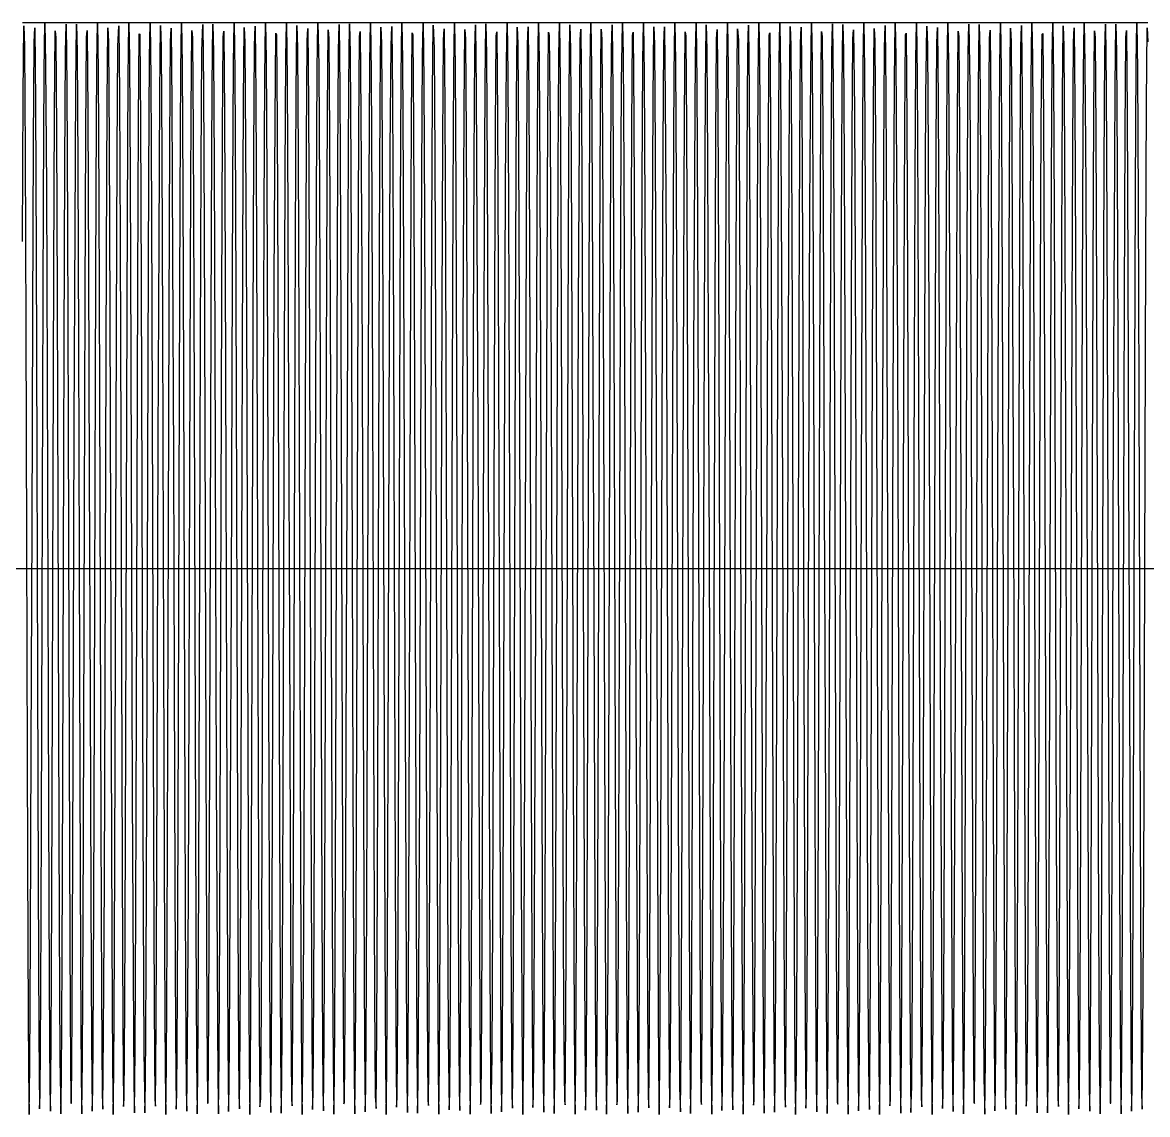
# Model space of a CAD drawing. Header units: metres. Extents: x 5 to 509, y -1 to 159.
# Drawn here: x 163.32 to 179.81, y 121 to 137 of the extents above; entities that cross this region are included whole.
import ezdxf

# ---------------------------------------------------------------- set-up
doc = ezdxf.new("R2010")
doc.units = ezdxf.units.M
doc.linetypes.add('DASHED', pattern=[0.6, 0.35, -0.25])
doc.layers.add('BASE', color=8, linetype='Continuous')
doc.layers.add('WAVE', color=7, linetype='Continuous')

msp = doc.modelspace()

# ---------------------------------------------------------------- linework, layer by layer
at = {"layer": 'BASE'}
msp.add_line((29, 129), (501, 129), dxfattribs=at)
at = {"layer": 'WAVE', "linetype": 'DASHED'}
msp.add_lwpolyline([(163.323, 137), (163.333, 137), (163.343, 137), (163.353, 137), (163.363, 137), (163.373, 137), (163.383, 137), (163.393, 137), (163.403, 137), (163.413, 137), (163.423, 137), (163.433, 137), (163.443, 137), (163.453, 137), (163.463, 137), (163.473, 137), (163.483, 137), (163.493, 137), (163.503, 137), (163.513, 137), (163.523, 137), (163.533, 137), (163.543, 137), (163.553, 137), (163.563, 137), (163.573, 137), (163.583, 137), (163.593, 137), (163.603, 137), (163.613, 137), (163.623, 137), (163.633, 137), (163.643, 137), (163.653, 137), (163.663, 137), (163.673, 137), (163.683, 137), (163.693, 137), (163.703, 137), (163.713, 137), (163.723, 137), (163.733, 137), (163.743, 137), (163.753, 137), (163.763, 137), (163.773, 137), (163.783, 137), (163.793, 137), (163.803, 137), (163.813, 137), (163.823, 137), (163.833, 137), (163.843, 137), (163.853, 137), (163.863, 137), (163.873, 137), (163.883, 137), (163.893, 137), (163.903, 137), (163.913, 137), (163.923, 137), (163.933, 137), (163.943, 137), (163.953, 137), (163.963, 137), (163.973, 137), (163.983, 137), (163.993, 137), (164.003, 137), (164.013, 137), (164.023, 137), (164.033, 137), (164.043, 137), (164.053, 137), (164.063, 137), (164.073, 137), (164.083, 137), (164.093, 137), (164.103, 137), (164.113, 137), (164.123, 137), (164.133, 137), (164.143, 137), (164.153, 137), (164.163, 137), (164.173, 137), (164.183, 137), (164.193, 137), (164.203, 137), (164.213, 137), (164.223, 137), (164.233, 137), (164.243, 137), (164.253, 137), (164.263, 137), (164.273, 137), (164.283, 137), (164.293, 137), (164.303, 137), (164.313, 137), (164.323, 137), (164.333, 137), (164.343, 137), (164.353, 137), (164.363, 137), (164.373, 137), (164.383, 137), (164.393, 137), (164.403, 137), (164.413, 137), (164.423, 137), (164.433, 137), (164.443, 137), (164.453, 137), (164.463, 137), (164.473, 137), (164.483, 137), (164.493, 137), (164.503, 137), (164.513, 137), (164.523, 137), (164.533, 137), (164.543, 137), (164.553, 137), (164.563, 137), (164.573, 137), (164.583, 137), (164.593, 137), (164.603, 137), (164.613, 137), (164.623, 137), (164.633, 137), (164.643, 137), (164.653, 137), (164.663, 137), (164.673, 137), (164.683, 137), (164.693, 137), (164.703, 137), (164.713, 137), (164.723, 137), (164.733, 137), (164.743, 137), (164.753, 137), (164.763, 137), (164.773, 137), (164.783, 137), (164.793, 137), (164.803, 137), (164.813, 137), (164.823, 137), (164.833, 137), (164.843, 137), (164.853, 137), (164.863, 137), (164.873, 137), (164.883, 137), (164.893, 137), (164.903, 137), (164.913, 137), (164.923, 137), (164.933, 137), (164.943, 137), (164.953, 137), (164.963, 137), (164.973, 137), (164.983, 137), (164.993, 137), (165.004, 137), (165.014, 137), (165.024, 137), (165.034, 137), (165.044, 137), (165.054, 137), (165.064, 137), (165.074, 137), (165.084, 137), (165.094, 137), (165.104, 137), (165.114, 137), (165.124, 137), (165.134, 137), (165.144, 137), (165.154, 137), (165.164, 137), (165.174, 137), (165.184, 137), (165.194, 137), (165.204, 137), (165.214, 137), (165.224, 137), (165.234, 137), (165.244, 137), (165.254, 137), (165.264, 137), (165.274, 137), (165.284, 137), (165.294, 137), (165.304, 137), (165.314, 137), (165.324, 137), (165.334, 137), (165.344, 137), (165.354, 137), (165.364, 137), (165.374, 137), (165.384, 137), (165.394, 137), (165.404, 137), (165.414, 137), (165.424, 137), (165.434, 137), (165.444, 137), (165.454, 137), (165.464, 137), (165.474, 137), (165.484, 137), (165.494, 137), (165.504, 137), (165.514, 137), (165.524, 137), (165.534, 137), (165.544, 137), (165.554, 137), (165.564, 137), (165.574, 137), (165.584, 137), (165.594, 137), (165.604, 137), (165.614, 137), (165.624, 137), (165.634, 137), (165.644, 137), (165.654, 137), (165.664, 137), (165.674, 137), (165.684, 137), (165.694, 137), (165.704, 137), (165.714, 137), (165.724, 137), (165.734, 137), (165.744, 137), (165.754, 137), (165.764, 137), (165.774, 137), (165.784, 137), (165.794, 137), (165.804, 137), (165.814, 137), (165.824, 137), (165.834, 137), (165.844, 137), (165.854, 137), (165.864, 137), (165.874, 137), (165.884, 137), (165.894, 137), (165.904, 137), (165.914, 137), (165.924, 137), (165.934, 137), (165.944, 137), (165.954, 137), (165.964, 137), (165.974, 137), (165.984, 137), (165.994, 137), (166.004, 137), (166.014, 137), (166.024, 137), (166.034, 137), (166.044, 137), (166.054, 137), (166.064, 137), (166.074, 137), (166.084, 137), (166.094, 137), (166.104, 137), (166.114, 137), (166.124, 137), (166.134, 137), (166.144, 137), (166.154, 137), (166.164, 137), (166.174, 137), (166.184, 137), (166.194, 137), (166.204, 137), (166.214, 137), (166.224, 137), (166.234, 137), (166.244, 137), (166.254, 137), (166.264, 137), (166.274, 137), (166.284, 137), (166.294, 137), (166.304, 137), (166.314, 137), (166.324, 137), (166.334, 137), (166.344, 137), (166.354, 137), (166.364, 137), (166.374, 137), (166.384, 137), (166.394, 137), (166.404, 137), (166.414, 137), (166.424, 137), (166.434, 137), (166.444, 137), (166.454, 137), (166.464, 137), (166.474, 137), (166.484, 137), (166.494, 137), (166.504, 137), (166.514, 137), (166.524, 137), (166.534, 137), (166.544, 137), (166.554, 137), (166.564, 137), (166.574, 137), (166.584, 137), (166.594, 137), (166.604, 137), (166.614, 137), (166.624, 137), (166.634, 137), (166.644, 137), (166.654, 137), (166.664, 137), (166.674, 137), (166.684, 137), (166.694, 137), (166.704, 137), (166.714, 137), (166.724, 137), (166.734, 137), (166.744, 137), (166.754, 137), (166.764, 137), (166.774, 137), (166.784, 137), (166.794, 137), (166.804, 137), (166.814, 137), (166.824, 137), (166.834, 137), (166.844, 137), (166.854, 137), (166.864, 137), (166.874, 137), (166.884, 137), (166.894, 137), (166.904, 137), (166.914, 137), (166.924, 137), (166.934, 137), (166.944, 137), (166.954, 137), (166.964, 137), (166.974, 137), (166.984, 137), (166.994, 137), (167.004, 137), (167.014, 137), (167.024, 137), (167.034, 137), (167.044, 137), (167.054, 137), (167.064, 137), (167.074, 137), (167.084, 137), (167.094, 137), (167.104, 137), (167.114, 137), (167.124, 137), (167.134, 137), (167.144, 137), (167.154, 137), (167.164, 137), (167.174, 137), (167.184, 137), (167.194, 137), (167.204, 137), (167.214, 137), (167.224, 137), (167.234, 137), (167.244, 137), (167.254, 137), (167.264, 137), (167.274, 137), (167.284, 137), (167.294, 137), (167.304, 137), (167.314, 137), (167.324, 137), (167.334, 137), (167.344, 137), (167.354, 137), (167.364, 137), (167.374, 137), (167.384, 137), (167.394, 137), (167.404, 137), (167.414, 137), (167.424, 137), (167.434, 137), (167.444, 137), (167.454, 137), (167.464, 137), (167.474, 137), (167.484, 137), (167.494, 137), (167.504, 137), (167.514, 137), (167.524, 137), (167.534, 137), (167.544, 137), (167.554, 137), (167.564, 137), (167.574, 137), (167.584, 137), (167.594, 137), (167.604, 137), (167.614, 137), (167.624, 137), (167.634, 137), (167.644, 137), (167.654, 137), (167.664, 137), (167.674, 137), (167.684, 137), (167.694, 137), (167.704, 137), (167.714, 137), (167.724, 137), (167.734, 137), (167.744, 137), (167.754, 137), (167.764, 137), (167.774, 137), (167.784, 137), (167.794, 137), (167.804, 137), (167.814, 137), (167.824, 137), (167.834, 137), (167.844, 137), (167.854, 137), (167.864, 137), (167.874, 137), (167.884, 137), (167.894, 137), (167.904, 137), (167.914, 137), (167.924, 137), (167.934, 137), (167.944, 137), (167.954, 137), (167.964, 137), (167.974, 137), (167.984, 137), (167.994, 137), (168.004, 137), (168.014, 137), (168.024, 137), (168.034, 137), (168.044, 137), (168.054, 137), (168.064, 137), (168.074, 137), (168.084, 137), (168.094, 137), (168.104, 137), (168.114, 137), (168.124, 137), (168.134, 137), (168.144, 137), (168.154, 137), (168.164, 137), (168.174, 137), (168.184, 137), (168.194, 137), (168.204, 137), (168.214, 137), (168.224, 137), (168.234, 137), (168.244, 137), (168.254, 137), (168.264, 137), (168.274, 137), (168.284, 137), (168.294, 137), (168.304, 137), (168.314, 137), (168.324, 137), (168.334, 137), (168.344, 137), (168.354, 137), (168.364, 137), (168.374, 137), (168.384, 137), (168.394, 137), (168.404, 137), (168.414, 137), (168.424, 137), (168.434, 137), (168.444, 137), (168.454, 137), (168.464, 137), (168.474, 137), (168.484, 137), (168.494, 137), (168.504, 137), (168.514, 137), (168.524, 137), (168.534, 137), (168.544, 137), (168.554, 137), (168.564, 137), (168.574, 137), (168.584, 137), (168.594, 137), (168.604, 137), (168.614, 137), (168.624, 137), (168.634, 137), (168.644, 137), (168.654, 137), (168.664, 137), (168.674, 137), (168.684, 137), (168.694, 137), (168.704, 137), (168.714, 137), (168.724, 137), (168.734, 137), (168.744, 137), (168.754, 137), (168.764, 137), (168.774, 137), (168.784, 137), (168.794, 137), (168.804, 137), (168.814, 137), (168.824, 137), (168.834, 137), (168.844, 137), (168.854, 137), (168.864, 137), (168.874, 137), (168.884, 137), (168.894, 137), (168.904, 137), (168.914, 137), (168.924, 137), (168.934, 137), (168.944, 137), (168.954, 137), (168.964, 137), (168.974, 137), (168.984, 137), (168.994, 137), (169.004, 137), (169.014, 137), (169.024, 137), (169.034, 137), (169.044, 137), (169.054, 137), (169.064, 137), (169.074, 137), (169.084, 137), (169.094, 137), (169.104, 137), (169.114, 137), (169.124, 137), (169.134, 137), (169.144, 137), (169.154, 137), (169.164, 137), (169.174, 137), (169.184, 137), (169.194, 137), (169.204, 137), (169.214, 137), (169.224, 137), (169.234, 137), (169.244, 137), (169.254, 137), (169.264, 137), (169.274, 137), (169.284, 137), (169.294, 137), (169.304, 137), (169.314, 137), (169.324, 137), (169.334, 137), (169.344, 137), (169.354, 137), (169.364, 137), (169.374, 137), (169.384, 137), (169.394, 137), (169.404, 137), (169.414, 137), (169.424, 137), (169.434, 137), (169.444, 137), (169.454, 137), (169.464, 137), (169.474, 137), (169.484, 137), (169.494, 137), (169.504, 137), (169.514, 137), (169.524, 137), (169.534, 137), (169.544, 137), (169.554, 137), (169.564, 137), (169.574, 137), (169.584, 137), (169.594, 137), (169.604, 137), (169.614, 137), (169.624, 137), (169.634, 137), (169.644, 137), (169.654, 137), (169.664, 137), (169.674, 137), (169.684, 137), (169.694, 137), (169.704, 137), (169.714, 137), (169.724, 137), (169.734, 137), (169.744, 137), (169.754, 137), (169.764, 137), (169.774, 137), (169.784, 137), (169.794, 137), (169.804, 137), (169.814, 137), (169.824, 137), (169.834, 137), (169.844, 137), (169.854, 137), (169.864, 137), (169.874, 137), (169.884, 137), (169.894, 137), (169.904, 137), (169.914, 137), (169.924, 137), (169.934, 137), (169.944, 137), (169.954, 137), (169.964, 137), (169.974, 137), (169.984, 137), (169.994, 137), (170.004, 137), (170.014, 137), (170.024, 137), (170.034, 137), (170.044, 137), (170.054, 137), (170.064, 137), (170.074, 137), (170.084, 137), (170.094, 137), (170.104, 137), (170.114, 137), (170.124, 137), (170.134, 137), (170.144, 137), (170.154, 137), (170.164, 137), (170.174, 137), (170.184, 137), (170.194, 137), (170.204, 137), (170.214, 137), (170.224, 137), (170.234, 137), (170.244, 137), (170.254, 137), (170.264, 137), (170.274, 137), (170.284, 137), (170.294, 137), (170.304, 137), (170.314, 137), (170.324, 137), (170.334, 137), (170.344, 137), (170.354, 137), (170.364, 137), (170.374, 137), (170.384, 137), (170.394, 137), (170.404, 137), (170.414, 137), (170.424, 137), (170.434, 137), (170.444, 137), (170.454, 137), (170.464, 137), (170.474, 137), (170.484, 137), (170.494, 137), (170.504, 137), (170.514, 137), (170.524, 137), (170.534, 137), (170.544, 137), (170.554, 137), (170.564, 137), (170.574, 137), (170.584, 137), (170.594, 137), (170.604, 137), (170.614, 137), (170.624, 137), (170.634, 137), (170.644, 137), (170.654, 137), (170.664, 137), (170.674, 137), (170.684, 137), (170.694, 137), (170.704, 137), (170.714, 137), (170.724, 137), (170.734, 137), (170.744, 137), (170.754, 137), (170.764, 137), (170.774, 137), (170.784, 137), (170.794, 137), (170.804, 137), (170.814, 137), (170.824, 137), (170.834, 137), (170.844, 137), (170.854, 137), (170.864, 137), (170.874, 137), (170.884, 137), (170.894, 137), (170.904, 137), (170.914, 137), (170.924, 137), (170.934, 137), (170.944, 137), (170.954, 137), (170.964, 137), (170.974, 137), (170.984, 137), (170.994, 137), (171.004, 137), (171.014, 137), (171.024, 137), (171.034, 137), (171.044, 137), (171.054, 137), (171.064, 137), (171.074, 137), (171.084, 137), (171.094, 137), (171.104, 137), (171.114, 137), (171.124, 137), (171.134, 137), (171.144, 137), (171.154, 137), (171.164, 137), (171.174, 137), (171.184, 137), (171.194, 137), (171.204, 137), (171.214, 137), (171.224, 137), (171.234, 137), (171.244, 137), (171.254, 137), (171.264, 137), (171.274, 137), (171.284, 137), (171.294, 137), (171.304, 137), (171.314, 137), (171.324, 137), (171.334, 137), (171.344, 137), (171.354, 137), (171.364, 137), (171.374, 137), (171.384, 137), (171.394, 137), (171.404, 137), (171.414, 137), (171.424, 137), (171.434, 137), (171.444, 137), (171.454, 137), (171.464, 137), (171.474, 137), (171.484, 137), (171.494, 137), (171.504, 137), (171.514, 137), (171.524, 137), (171.534, 137), (171.544, 137), (171.554, 137), (171.564, 137), (171.574, 137), (171.584, 137), (171.594, 137), (171.604, 137), (171.614, 137), (171.624, 137), (171.634, 137), (171.644, 137), (171.654, 137), (171.664, 137), (171.674, 137), (171.684, 137), (171.694, 137), (171.704, 137), (171.714, 137), (171.724, 137), (171.734, 137), (171.744, 137), (171.754, 137), (171.764, 137), (171.774, 137), (171.784, 137), (171.794, 137), (171.804, 137), (171.814, 137), (171.824, 137), (171.834, 137), (171.844, 137), (171.854, 137), (171.864, 137), (171.874, 137), (171.884, 137), (171.894, 137), (171.904, 137), (171.914, 137), (171.924, 137), (171.934, 137), (171.944, 137), (171.954, 137), (171.964, 137), (171.974, 137), (171.984, 137), (171.994, 137), (172.004, 137), (172.014, 137), (172.024, 137), (172.034, 137), (172.044, 137), (172.054, 137), (172.064, 137), (172.074, 137), (172.084, 137), (172.094, 137), (172.104, 137), (172.114, 137), (172.124, 137), (172.134, 137), (172.144, 137), (172.154, 137), (172.164, 137), (172.174, 137), (172.184, 137), (172.194, 137), (172.204, 137), (172.214, 137), (172.224, 137), (172.234, 137), (172.244, 137), (172.254, 137), (172.264, 137), (172.274, 137), (172.284, 137), (172.294, 137), (172.304, 137), (172.314, 137), (172.324, 137), (172.334, 137), (172.344, 137), (172.354, 137), (172.364, 137), (172.374, 137), (172.384, 137), (172.394, 137), (172.404, 137), (172.414, 137), (172.424, 137), (172.434, 137), (172.444, 137), (172.454, 137), (172.464, 137), (172.474, 137), (172.484, 137), (172.494, 137), (172.504, 137), (172.514, 137), (172.524, 137), (172.534, 137), (172.544, 137), (172.554, 137), (172.564, 137), (172.574, 137), (172.584, 137), (172.594, 137), (172.604, 137), (172.614, 137), (172.624, 137), (172.634, 137), (172.644, 137), (172.654, 137), (172.664, 137), (172.674, 137), (172.684, 137), (172.694, 137), (172.704, 137), (172.714, 137), (172.724, 137), (172.734, 137), (172.744, 137), (172.754, 137), (172.764, 137), (172.774, 137), (172.784, 137), (172.794, 137), (172.804, 137), (172.814, 137), (172.824, 137), (172.834, 137), (172.844, 137), (172.854, 137), (172.864, 137), (172.874, 137), (172.884, 137), (172.894, 137), (172.904, 137), (172.914, 137), (172.924, 137), (172.934, 137), (172.944, 137), (172.954, 137), (172.964, 137), (172.974, 137), (172.984, 137), (172.994, 137), (173.004, 137), (173.014, 137), (173.024, 137), (173.034, 137), (173.044, 137), (173.054, 137), (173.064, 137), (173.074, 137), (173.084, 137), (173.094, 137), (173.104, 137), (173.114, 137), (173.124, 137), (173.134, 137), (173.144, 137), (173.154, 137), (173.164, 137), (173.174, 137), (173.184, 137), (173.194, 137), (173.204, 137), (173.214, 137), (173.224, 137), (173.234, 137), (173.244, 137), (173.254, 137), (173.264, 137), (173.274, 137), (173.284, 137), (173.294, 137), (173.304, 137), (173.314, 137), (173.324, 137), (173.334, 137), (173.344, 137), (173.354, 137), (173.364, 137), (173.374, 137), (173.384, 137), (173.394, 137), (173.404, 137), (173.414, 137), (173.424, 137), (173.434, 137), (173.444, 137), (173.454, 137), (173.464, 137), (173.474, 137), (173.484, 137), (173.494, 137), (173.504, 137), (173.514, 137), (173.524, 137), (173.534, 137), (173.544, 137), (173.554, 137), (173.564, 137), (173.574, 137), (173.584, 137), (173.594, 137), (173.604, 137), (173.614, 137), (173.624, 137), (173.634, 137), (173.644, 137), (173.654, 137), (173.664, 137), (173.674, 137), (173.684, 137), (173.694, 137), (173.704, 137), (173.714, 137), (173.724, 137), (173.734, 137), (173.744, 137), (173.754, 137), (173.764, 137), (173.774, 137), (173.784, 137), (173.794, 137), (173.804, 137), (173.814, 137), (173.824, 137), (173.834, 137), (173.844, 137), (173.854, 137), (173.864, 137), (173.874, 137), (173.884, 137), (173.894, 137), (173.904, 137), (173.914, 137), (173.924, 137), (173.934, 137), (173.944, 137), (173.954, 137), (173.964, 137), (173.974, 137), (173.984, 137), (173.994, 137), (174.004, 137), (174.014, 137), (174.024, 137), (174.034, 137), (174.044, 137), (174.054, 137), (174.064, 137), (174.074, 137), (174.084, 137), (174.094, 137), (174.104, 137), (174.114, 137), (174.124, 137), (174.134, 137), (174.144, 137), (174.154, 137), (174.164, 137), (174.174, 137), (174.184, 137), (174.194, 137), (174.204, 137), (174.214, 137), (174.224, 137), (174.234, 137), (174.244, 137), (174.254, 137), (174.264, 137), (174.274, 137), (174.284, 137), (174.294, 137), (174.304, 137), (174.314, 137), (174.324, 137), (174.334, 137), (174.344, 137), (174.354, 137), (174.364, 137), (174.374, 137), (174.384, 137), (174.394, 137), (174.404, 137), (174.414, 137), (174.424, 137), (174.434, 137), (174.444, 137), (174.454, 137), (174.464, 137), (174.474, 137), (174.484, 137), (174.494, 137), (174.504, 137), (174.514, 137), (174.524, 137), (174.534, 137), (174.544, 137), (174.554, 137), (174.564, 137), (174.574, 137), (174.584, 137), (174.594, 137), (174.604, 137), (174.614, 137), (174.624, 137), (174.634, 137), (174.644, 137), (174.654, 137), (174.664, 137), (174.674, 137), (174.684, 137), (174.694, 137), (174.704, 137), (174.714, 137), (174.724, 137), (174.734, 137), (174.744, 137), (174.754, 137), (174.764, 137), (174.774, 137), (174.784, 137), (174.794, 137), (174.804, 137), (174.814, 137), (174.824, 137), (174.834, 137), (174.844, 137), (174.854, 137), (174.864, 137), (174.874, 137), (174.884, 137), (174.894, 137), (174.904, 137), (174.914, 137), (174.924, 137), (174.934, 137), (174.944, 137), (174.954, 137), (174.964, 137), (174.974, 137), (174.984, 137), (174.994, 137), (175.004, 137), (175.014, 137), (175.024, 137), (175.034, 137), (175.044, 137), (175.054, 137), (175.064, 137), (175.074, 137), (175.084, 137), (175.094, 137), (175.104, 137), (175.114, 137), (175.124, 137), (175.134, 137), (175.144, 137), (175.154, 137), (175.164, 137), (175.174, 137), (175.184, 137), (175.194, 137), (175.204, 137), (175.214, 137), (175.224, 137), (175.234, 137), (175.244, 137), (175.254, 137), (175.264, 137), (175.274, 137), (175.284, 137), (175.294, 137), (175.304, 137), (175.314, 137), (175.324, 137), (175.334, 137), (175.344, 137), (175.354, 137), (175.364, 137), (175.374, 137), (175.384, 137), (175.394, 137), (175.404, 137), (175.414, 137), (175.424, 137), (175.434, 137), (175.444, 137), (175.454, 137), (175.464, 137), (175.474, 137), (175.484, 137), (175.494, 137), (175.504, 137), (175.514, 137), (175.524, 137), (175.534, 137), (175.544, 137), (175.554, 137), (175.564, 137), (175.574, 137), (175.584, 137), (175.594, 137), (175.604, 137), (175.614, 137), (175.624, 137), (175.634, 137), (175.644, 137), (175.654, 137), (175.664, 137), (175.674, 137), (175.684, 137), (175.694, 137), (175.704, 137), (175.714, 137), (175.724, 137), (175.734, 137), (175.744, 137), (175.754, 137), (175.764, 137), (175.774, 137), (175.784, 137), (175.794, 137), (175.804, 137), (175.814, 137), (175.824, 137), (175.834, 137), (175.844, 137), (175.854, 137), (175.864, 137), (175.874, 137), (175.884, 137), (175.894, 137), (175.904, 137), (175.914, 137), (175.924, 137), (175.934, 137), (175.944, 137), (175.954, 137), (175.964, 137), (175.974, 137), (175.984, 137), (175.994, 137), (176.004, 137), (176.014, 137), (176.024, 137), (176.034, 137), (176.044, 137), (176.054, 137), (176.064, 137), (176.074, 137), (176.084, 137), (176.094, 137), (176.104, 137), (176.114, 137), (176.124, 137), (176.134, 137), (176.144, 137), (176.154, 137), (176.164, 137), (176.174, 137), (176.184, 137), (176.194, 137), (176.204, 137), (176.214, 137), (176.224, 137), (176.234, 137), (176.244, 137), (176.254, 137), (176.264, 137), (176.274, 137), (176.284, 137), (176.294, 137), (176.304, 137), (176.314, 137), (176.324, 137), (176.334, 137), (176.344, 137), (176.354, 137), (176.364, 137), (176.374, 137), (176.384, 137), (176.394, 137), (176.404, 137), (176.414, 137), (176.424, 137), (176.434, 137), (176.444, 137), (176.454, 137), (176.464, 137), (176.474, 137), (176.484, 137), (176.494, 137), (176.504, 137), (176.514, 137), (176.524, 137), (176.534, 137), (176.544, 137), (176.554, 137), (176.564, 137), (176.574, 137), (176.584, 137), (176.594, 137), (176.604, 137), (176.614, 137), (176.624, 137), (176.634, 137), (176.644, 137), (176.654, 137), (176.664, 137), (176.674, 137), (176.684, 137), (176.694, 137), (176.704, 137), (176.714, 137), (176.724, 137), (176.734, 137), (176.744, 137), (176.754, 137), (176.764, 137), (176.774, 137), (176.784, 137), (176.794, 137), (176.804, 137), (176.814, 137), (176.824, 137), (176.834, 137), (176.844, 137), (176.854, 137), (176.864, 137), (176.874, 137), (176.884, 137), (176.894, 137), (176.904, 137), (176.914, 137), (176.924, 137), (176.934, 137), (176.944, 137), (176.954, 137), (176.964, 137), (176.974, 137), (176.984, 137), (176.994, 137), (177.004, 137), (177.014, 137), (177.024, 137), (177.034, 137), (177.044, 137), (177.054, 137), (177.064, 137), (177.074, 137), (177.084, 137), (177.094, 137), (177.104, 137), (177.114, 137), (177.124, 137), (177.134, 137), (177.144, 137), (177.154, 137), (177.164, 137), (177.174, 137), (177.184, 137), (177.194, 137), (177.204, 137), (177.214, 137), (177.224, 137), (177.234, 137), (177.244, 137), (177.254, 137), (177.264, 137), (177.274, 137), (177.284, 137), (177.294, 137), (177.304, 137), (177.314, 137), (177.324, 137), (177.334, 137), (177.344, 137), (177.354, 137), (177.364, 137), (177.374, 137), (177.384, 137), (177.394, 137), (177.404, 137), (177.414, 137), (177.424, 137), (177.434, 137), (177.444, 137), (177.454, 137), (177.464, 137), (177.474, 137), (177.484, 137), (177.494, 137), (177.504, 137), (177.514, 137), (177.524, 137), (177.534, 137), (177.544, 137), (177.554, 137), (177.564, 137), (177.574, 137), (177.584, 137), (177.594, 137), (177.604, 137), (177.614, 137), (177.624, 137), (177.634, 137), (177.644, 137), (177.654, 137), (177.664, 137), (177.674, 137), (177.684, 137), (177.694, 137), (177.704, 137), (177.714, 137), (177.724, 137), (177.734, 137), (177.744, 137), (177.754, 137), (177.764, 137), (177.774, 137), (177.784, 137), (177.794, 137), (177.804, 137), (177.814, 137), (177.824, 137), (177.834, 137), (177.844, 137), (177.854, 137), (177.864, 137), (177.874, 137), (177.884, 137), (177.894, 137), (177.904, 137), (177.914, 137), (177.924, 137), (177.934, 137), (177.944, 137), (177.954, 137), (177.964, 137), (177.974, 137), (177.984, 137), (177.994, 137), (178.004, 137), (178.014, 137), (178.024, 137), (178.034, 137), (178.044, 137), (178.054, 137), (178.064, 137), (178.074, 137), (178.084, 137), (178.094, 137), (178.104, 137), (178.114, 137), (178.124, 137), (178.134, 137), (178.144, 137), (178.154, 137), (178.164, 137), (178.174, 137), (178.184, 137), (178.194, 137), (178.204, 137), (178.214, 137), (178.224, 137), (178.234, 137), (178.244, 137), (178.254, 137), (178.264, 137), (178.274, 137), (178.284, 137), (178.294, 137), (178.304, 137), (178.314, 137), (178.324, 137), (178.334, 137), (178.344, 137), (178.354, 137), (178.364, 137), (178.374, 137), (178.384, 137), (178.394, 137), (178.404, 137), (178.414, 137), (178.424, 137), (178.434, 137), (178.444, 137), (178.454, 137), (178.464, 137), (178.474, 137), (178.484, 137), (178.494, 137), (178.504, 137), (178.514, 137), (178.524, 137), (178.534, 137), (178.544, 137), (178.554, 137), (178.564, 137), (178.574, 137), (178.584, 137), (178.594, 137), (178.604, 137), (178.614, 137), (178.624, 137), (178.634, 137), (178.644, 137), (178.654, 137), (178.664, 137), (178.674, 137), (178.684, 137), (178.694, 137), (178.704, 137), (178.714, 137), (178.724, 137), (178.734, 137), (178.744, 137), (178.754, 137), (178.764, 137), (178.774, 137), (178.784, 137), (178.794, 137), (178.804, 137), (178.814, 137), (178.824, 137), (178.834, 137), (178.844, 137), (178.854, 137), (178.864, 137), (178.874, 137), (178.884, 137), (178.894, 137), (178.904, 137), (178.914, 137), (178.924, 137), (178.934, 137), (178.944, 137), (178.954, 137), (178.964, 137), (178.974, 137), (178.984, 137), (178.994, 137), (179.004, 137), (179.014, 137), (179.024, 137), (179.034, 137), (179.044, 137), (179.054, 137), (179.064, 137), (179.074, 137), (179.084, 137), (179.094, 137), (179.104, 137), (179.114, 137), (179.124, 137), (179.134, 137), (179.144, 137), (179.154, 137), (179.164, 137), (179.174, 137), (179.184, 137), (179.194, 137), (179.204, 137), (179.214, 137), (179.224, 137), (179.234, 137), (179.244, 137), (179.254, 137), (179.264, 137), (179.274, 137), (179.284, 137), (179.294, 137), (179.304, 137), (179.314, 137), (179.324, 137), (179.334, 137), (179.344, 137), (179.354, 137), (179.364, 137), (179.374, 137), (179.384, 137), (179.394, 137), (179.404, 137), (179.414, 137), (179.424, 137), (179.434, 137), (179.444, 137), (179.454, 137), (179.464, 137), (179.474, 137), (179.484, 137), (179.494, 137), (179.504, 137), (179.514, 137), (179.524, 137), (179.534, 137), (179.544, 137), (179.554, 137), (179.564, 137), (179.574, 137), (179.584, 137), (179.594, 137), (179.604, 137), (179.614, 137), (179.624, 137), (179.634, 137), (179.644, 137), (179.654, 137), (179.664, 137), (179.674, 137), (179.684, 137), (179.694, 137), (179.704, 137), (179.714, 137), (179.724, 137), (179.734, 137), (179.744, 137), (179.754, 137), (179.764, 137), (179.774, 137), (179.784, 137), (179.794, 137), (179.804, 137), (179.814, 137)], dxfattribs=at)
at = {"layer": 'WAVE'}
msp.add_lwpolyline([(163.323, 133.792), (163.333, 135.942), (163.343, 136.95), (163.353, 136.651), (163.363, 135.092), (163.373, 132.532), (163.383, 129.391), (163.393, 126.185), (163.403, 123.442), (163.413, 121.614), (163.423, 121.001), (163.433, 121.703), (163.443, 123.606), (163.453, 126.397), (163.463, 129.615), (163.473, 132.732), (163.483, 135.236), (163.493, 136.713), (163.503, 136.922), (163.513, 135.827), (163.523, 133.609), (163.533, 130.633), (163.543, 127.389), (163.553, 124.409), (163.563, 122.185), (163.573, 121.081), (163.583, 121.281), (163.593, 122.75), (163.603, 125.248), (163.613, 128.362), (163.623, 131.582), (163.633, 134.377), (163.643, 136.287), (163.653, 136.999), (163.663, 136.395), (163.673, 134.574), (163.683, 131.836), (163.693, 128.632), (163.703, 125.488), (163.713, 122.922), (163.723, 121.356), (163.733, 121.047), (163.743, 122.047), (163.753, 124.19), (163.763, 127.125), (163.773, 130.368), (163.783, 133.386), (163.793, 135.683), (163.803, 136.88), (163.813, 136.781), (163.823, 135.401), (163.833, 132.969), (163.843, 129.884), (163.853, 126.654), (163.863, 123.809), (163.873, 121.818), (163.883, 121.009), (163.893, 121.515), (163.903, 123.251), (163.913, 125.934), (163.923, 129.121), (163.933, 132.288), (163.943, 134.914), (163.953, 136.567), (163.963, 136.976), (163.973, 136.072), (163.983, 134.005), (163.993, 131.115), (164.003, 127.876), (164.013, 124.823), (164.023, 122.457), (164.033, 121.167), (164.043, 121.166), (164.053, 122.453), (164.063, 124.818), (164.073, 127.87), (164.083, 131.109), (164.093, 134), (164.103, 136.069), (164.113, 136.975), (164.123, 136.569), (164.133, 134.918), (164.143, 132.293), (164.153, 129.127), (164.163, 125.94), (164.173, 123.256), (164.183, 121.517), (164.193, 121.009), (164.203, 121.816), (164.213, 123.804), (164.223, 126.648), (164.233, 129.878), (164.243, 132.964), (164.253, 135.398), (164.263, 136.779), (164.273, 136.881), (164.283, 135.686), (164.293, 133.391), (164.303, 130.374), (164.313, 127.131), (164.323, 124.195), (164.333, 122.05), (164.343, 121.048), (164.353, 121.354), (164.363, 122.918), (164.373, 125.483), (164.383, 128.626), (164.393, 131.83), (164.403, 134.569), (164.413, 136.392), (164.423, 136.999), (164.433, 136.29), (164.443, 134.382), (164.453, 131.588), (164.463, 128.369), (164.473, 125.253), (164.483, 122.754), (164.493, 121.282), (164.503, 121.08), (164.513, 122.181), (164.523, 124.404), (164.533, 127.383), (164.543, 130.627), (164.553, 133.604), (164.563, 135.824), (164.573, 136.921), (164.583, 136.715), (164.593, 135.24), (164.603, 132.738), (164.613, 129.621), (164.623, 126.403), (164.633, 123.611), (164.643, 121.706), (164.653, 121.001), (164.663, 121.612), (164.673, 123.438), (164.683, 126.179), (164.693, 129.384), (164.703, 132.526), (164.713, 135.088), (164.723, 136.649), (164.733, 136.951), (164.743, 135.945), (164.753, 133.797), (164.763, 130.859), (164.773, 127.616), (164.783, 124.6), (164.793, 122.308), (164.803, 121.118), (164.813, 121.223), (164.823, 122.608), (164.833, 125.045), (164.843, 128.132), (164.853, 131.362), (164.863, 134.203), (164.873, 136.189), (164.883, 136.992), (164.893, 136.48), (164.903, 134.737), (164.913, 132.051), (164.923, 128.863), (164.933, 125.697), (164.943, 123.075), (164.953, 121.428), (164.963, 121.026), (164.973, 121.936), (164.983, 124.008), (164.993, 126.901), (165.004, 130.14), (165.014, 133.191), (165.024, 135.553), (165.034, 136.836), (165.044, 136.831), (165.054, 135.537), (165.064, 133.168), (165.074, 130.114), (165.084, 126.876), (165.094, 123.987), (165.104, 121.923), (165.114, 121.024), (165.124, 121.436), (165.134, 123.093), (165.144, 125.721), (165.154, 128.889), (165.164, 132.076), (165.174, 134.756), (165.184, 136.489), (165.194, 136.99), (165.204, 136.177), (165.214, 134.183), (165.224, 131.337), (165.234, 128.106), (165.244, 125.022), (165.254, 122.593), (165.264, 121.217), (165.274, 121.122), (165.284, 122.323), (165.294, 124.622), (165.304, 127.642), (165.314, 130.885), (165.324, 133.818), (165.334, 135.958), (165.344, 136.954), (165.354, 136.641), (165.364, 135.071), (165.374, 132.503), (165.384, 129.358), (165.394, 126.154), (165.404, 123.419), (165.414, 121.602), (165.424, 121.001), (165.434, 121.717), (165.444, 123.631), (165.454, 126.428), (165.464, 129.648), (165.474, 132.761), (165.484, 135.256), (165.494, 136.722), (165.504, 136.917), (165.514, 135.81), (165.524, 133.583), (165.534, 130.601), (165.544, 127.357), (165.554, 124.382), (165.564, 122.168), (165.574, 121.077), (165.584, 121.289), (165.594, 122.771), (165.604, 125.276), (165.614, 128.395), (165.624, 131.613), (165.634, 134.401), (165.644, 136.301), (165.654, 136.999), (165.664, 136.382), (165.674, 134.55), (165.684, 131.806), (165.694, 128.599), (165.704, 125.459), (165.714, 122.901), (165.724, 121.347), (165.734, 121.051), (165.744, 122.063), (165.754, 124.217), (165.764, 127.157), (165.774, 130.4), (165.784, 133.413), (165.794, 135.7), (165.804, 136.885), (165.814, 136.773), (165.824, 135.382), (165.834, 132.941), (165.844, 129.852), (165.854, 126.622), (165.864, 123.784), (165.874, 121.804), (165.884, 121.008), (165.894, 121.526), (165.904, 123.274), (165.914, 125.964), (165.924, 129.153), (165.934, 132.317), (165.944, 134.936), (165.954, 136.578), (165.964, 136.973), (165.974, 136.057), (165.984, 133.98), (165.994, 131.083), (166.004, 127.844), (166.014, 124.795), (166.024, 122.438), (166.034, 121.16), (166.044, 121.172), (166.054, 122.472), (166.064, 124.846), (166.074, 127.903), (166.084, 131.14), (166.094, 134.026), (166.104, 136.084), (166.114, 136.978), (166.124, 136.559), (166.134, 134.896), (166.144, 132.264), (166.154, 129.094), (166.164, 125.909), (166.174, 123.233), (166.184, 121.505), (166.194, 121.01), (166.204, 121.83), (166.214, 123.829), (166.224, 126.679), (166.234, 129.91), (166.244, 132.992), (166.254, 135.417), (166.264, 136.787), (166.274, 136.875), (166.284, 135.668), (166.294, 133.364), (166.304, 130.342), (166.314, 127.099), (166.324, 124.169), (166.334, 122.034), (166.344, 121.045), (166.354, 121.364), (166.364, 122.939), (166.374, 125.512), (166.384, 128.658), (166.394, 131.861), (166.404, 134.593), (166.414, 136.405), (166.424, 136.998), (166.434, 136.276), (166.444, 134.357), (166.454, 131.557), (166.464, 128.336), (166.474, 125.224), (166.484, 122.734), (166.494, 121.274), (166.504, 121.085), (166.514, 122.198), (166.524, 124.431), (166.534, 127.415), (166.544, 130.659), (166.554, 133.631), (166.564, 135.841), (166.574, 136.925), (166.584, 136.706), (166.594, 135.219), (166.604, 132.709), (166.614, 129.589), (166.624, 126.372), (166.634, 123.587), (166.644, 121.693), (166.654, 121), (166.664, 121.624), (166.674, 123.461), (166.684, 126.21), (166.694, 129.417), (166.704, 132.556), (166.714, 135.11), (166.724, 136.658), (166.734, 136.947), (166.744, 135.929), (166.754, 133.77), (166.764, 130.827), (166.774, 127.584), (166.784, 124.573), (166.794, 122.291), (166.804, 121.112), (166.814, 121.231), (166.824, 122.628), (166.834, 125.073), (166.844, 128.165), (166.854, 131.393), (166.864, 134.228), (166.874, 136.203), (166.884, 136.993), (166.894, 136.468), (166.904, 134.715), (166.914, 132.021), (166.924, 128.83), (166.934, 125.668), (166.944, 123.053), (166.954, 121.417), (166.964, 121.028), (166.974, 121.951), (166.984, 124.033), (166.994, 126.933), (167.004, 130.172), (167.014, 133.219), (167.024, 135.571), (167.034, 136.843), (167.044, 136.824), (167.054, 135.519), (167.064, 133.14), (167.074, 130.081), (167.084, 126.844), (167.094, 123.962), (167.104, 121.908), (167.114, 121.021), (167.124, 121.447), (167.134, 123.115), (167.144, 125.751), (167.154, 128.922), (167.164, 132.106), (167.174, 134.778), (167.184, 136.5), (167.194, 136.989), (167.204, 136.163), (167.214, 134.158), (167.224, 131.306), (167.234, 128.073), (167.244, 124.994), (167.254, 122.573), (167.264, 121.21), (167.274, 121.128), (167.284, 122.341), (167.294, 124.65), (167.304, 127.674), (167.314, 130.916), (167.324, 133.844), (167.334, 135.974), (167.344, 136.957), (167.354, 136.631), (167.364, 135.05), (167.374, 132.473), (167.384, 129.325), (167.394, 126.124), (167.404, 123.396), (167.414, 121.589), (167.424, 121.002), (167.434, 121.73), (167.444, 123.655), (167.454, 126.459), (167.464, 129.68), (167.474, 132.79), (167.484, 135.277), (167.494, 136.73), (167.504, 136.912), (167.514, 135.793), (167.524, 133.556), (167.534, 130.569), (167.544, 127.325), (167.554, 124.356), (167.564, 122.151), (167.574, 121.072), (167.584, 121.298), (167.594, 122.791), (167.604, 125.305), (167.614, 128.427), (167.624, 131.644), (167.634, 134.425), (167.644, 136.314), (167.654, 137), (167.664, 136.369), (167.674, 134.527), (167.684, 131.775), (167.694, 128.567), (167.704, 125.43), (167.714, 122.88), (167.724, 121.337), (167.734, 121.055), (167.744, 122.08), (167.754, 124.243), (167.764, 127.189), (167.774, 130.432), (167.784, 133.441), (167.794, 135.718), (167.804, 136.891), (167.814, 136.765), (167.824, 135.362), (167.834, 132.912), (167.844, 129.819), (167.854, 126.591), (167.864, 123.759), (167.874, 121.79), (167.884, 121.006), (167.894, 121.538), (167.904, 123.297), (167.914, 125.994), (167.924, 129.186), (167.934, 132.347), (167.944, 134.958), (167.954, 136.588), (167.964, 136.97), (167.974, 136.041), (167.984, 133.954), (167.994, 131.052), (168.004, 127.812), (168.014, 124.767), (168.024, 122.419), (168.034, 121.154), (168.044, 121.179), (168.054, 122.491), (168.064, 124.874), (168.074, 127.935), (168.084, 131.172), (168.094, 134.051), (168.104, 136.1), (168.114, 136.98), (168.124, 136.548), (168.134, 134.874), (168.144, 132.234), (168.154, 129.062), (168.164, 125.879), (168.174, 123.21), (168.184, 121.494), (168.194, 121.012), (168.204, 121.845), (168.214, 123.854), (168.224, 126.71), (168.234, 129.943), (168.244, 133.02), (168.254, 135.437), (168.264, 136.794), (168.274, 136.869), (168.284, 135.65), (168.294, 133.337), (168.304, 130.31), (168.314, 127.068), (168.324, 124.143), (168.334, 122.018), (168.344, 121.041), (168.354, 121.374), (168.364, 122.961), (168.374, 125.541), (168.384, 128.691), (168.394, 131.891), (168.404, 134.616), (168.414, 136.417), (168.424, 136.998), (168.434, 136.263), (168.444, 134.333), (168.454, 131.526), (168.464, 128.303), (168.474, 125.195), (168.484, 122.713), (168.494, 121.265), (168.504, 121.09), (168.514, 122.216), (168.524, 124.458), (168.534, 127.447), (168.544, 130.691), (168.554, 133.658), (168.564, 135.858), (168.574, 136.93), (168.584, 136.697), (168.594, 135.199), (168.604, 132.68), (168.614, 129.556), (168.624, 126.341), (168.634, 123.563), (168.644, 121.679), (168.654, 121), (168.664, 121.637), (168.674, 123.485), (168.684, 126.24), (168.694, 129.45), (168.704, 132.585), (168.714, 135.131), (168.724, 136.668), (168.734, 136.943), (168.744, 135.912), (168.754, 133.744), (168.764, 130.795), (168.774, 127.552), (168.784, 124.546), (168.794, 122.273), (168.804, 121.107), (168.814, 121.239), (168.824, 122.648), (168.834, 125.102), (168.844, 128.197), (168.854, 131.424), (168.864, 134.253), (168.874, 136.217), (168.884, 136.994), (168.894, 136.456), (168.904, 134.692), (168.914, 131.991), (168.924, 128.798), (168.934, 125.638), (168.944, 123.031), (168.954, 121.407), (168.964, 121.031), (168.974, 121.966), (168.984, 124.059), (168.994, 126.964), (169.004, 130.204), (169.014, 133.246), (169.024, 135.59), (169.034, 136.849), (169.044, 136.817), (169.054, 135.5), (169.064, 133.112), (169.074, 130.049), (169.084, 126.813), (169.094, 123.936), (169.104, 121.893), (169.114, 121.019), (169.124, 121.458), (169.134, 123.137), (169.144, 125.781), (169.154, 128.955), (169.164, 132.136), (169.174, 134.801), (169.184, 136.512), (169.194, 136.987), (169.204, 136.148), (169.214, 134.133), (169.224, 131.274), (169.234, 128.041), (169.244, 124.965), (169.254, 122.554), (169.264, 121.202), (169.274, 121.134), (169.284, 122.359), (169.294, 124.677), (169.304, 127.706), (169.314, 130.948), (169.324, 133.87), (169.334, 135.99), (169.344, 136.96), (169.354, 136.621), (169.364, 135.028), (169.374, 132.444), (169.384, 129.293), (169.394, 126.093), (169.404, 123.372), (169.414, 121.577), (169.424, 121.003), (169.434, 121.744), (169.444, 123.679), (169.454, 126.49), (169.464, 129.713), (169.474, 132.819), (169.484, 135.297), (169.494, 136.739), (169.504, 136.908), (169.514, 135.776), (169.524, 133.529), (169.534, 130.537), (169.544, 127.293), (169.554, 124.329), (169.564, 122.134), (169.574, 121.068), (169.584, 121.307), (169.594, 122.812), (169.604, 125.334), (169.614, 128.46), (169.624, 131.675), (169.634, 134.449), (169.644, 136.327), (169.654, 137), (169.664, 136.357), (169.674, 134.503), (169.684, 131.744), (169.694, 128.534), (169.704, 125.4), (169.714, 122.859), (169.724, 121.328), (169.734, 121.059), (169.744, 122.096), (169.754, 124.269), (169.764, 127.22), (169.774, 130.465), (169.784, 133.468), (169.794, 135.736), (169.804, 136.896), (169.814, 136.757), (169.824, 135.342), (169.834, 132.884), (169.844, 129.787), (169.854, 126.56), (169.864, 123.735), (169.874, 121.776), (169.884, 121.005), (169.894, 121.55), (169.904, 123.32), (169.914, 126.025), (169.924, 129.219), (169.934, 132.377), (169.944, 134.979), (169.954, 136.598), (169.964, 136.967), (169.974, 136.026), (169.984, 133.928), (169.994, 131.02), (170.004, 127.78), (170.014, 124.74), (170.024, 122.401), (170.034, 121.148), (170.044, 121.186), (170.054, 122.51), (170.064, 124.902), (170.074, 127.967), (170.084, 131.203), (170.094, 134.076), (170.104, 136.115), (170.114, 136.982), (170.124, 136.537), (170.134, 134.852), (170.144, 132.204), (170.154, 129.029), (170.164, 125.849), (170.174, 123.188), (170.184, 121.483), (170.194, 121.014), (170.204, 121.859), (170.214, 123.879), (170.224, 126.741), (170.234, 129.975), (170.244, 133.049), (170.254, 135.456), (170.264, 136.801), (170.274, 136.863), (170.284, 135.632), (170.294, 133.309), (170.304, 130.278), (170.314, 127.036), (170.324, 124.117), (170.334, 122.002), (170.344, 121.038), (170.354, 121.384), (170.364, 122.982), (170.374, 125.571), (170.384, 128.724), (170.394, 131.922), (170.404, 134.639), (170.414, 136.429), (170.424, 136.997), (170.434, 136.249), (170.444, 134.309), (170.454, 131.495), (170.464, 128.271), (170.474, 125.167), (170.484, 122.693), (170.494, 121.257), (170.504, 121.095), (170.514, 122.233), (170.524, 124.484), (170.534, 127.479), (170.544, 130.723), (170.554, 133.684), (170.564, 135.875), (170.574, 136.934), (170.584, 136.688), (170.594, 135.178), (170.604, 132.651), (170.614, 129.524), (170.624, 126.31), (170.634, 123.539), (170.644, 121.666), (170.654, 121), (170.664, 121.65), (170.674, 123.509), (170.684, 126.271), (170.694, 129.482), (170.704, 132.614), (170.714, 135.151), (170.724, 136.677), (170.734, 136.939), (170.744, 135.896), (170.754, 133.718), (170.764, 130.764), (170.774, 127.519), (170.784, 124.519), (170.794, 122.255), (170.804, 121.101), (170.814, 121.247), (170.824, 122.668), (170.834, 125.13), (170.844, 128.23), (170.854, 131.456), (170.864, 134.278), (170.874, 136.231), (170.884, 136.996), (170.894, 136.444), (170.904, 134.669), (170.914, 131.96), (170.924, 128.765), (170.934, 125.608), (170.944, 123.01), (170.954, 121.396), (170.964, 121.034), (170.974, 121.982), (170.984, 124.085), (170.994, 126.996), (171.004, 130.237), (171.014, 133.274), (171.024, 135.608), (171.034, 136.856), (171.044, 136.81), (171.054, 135.48), (171.064, 133.084), (171.074, 130.016), (171.084, 126.781), (171.094, 123.911), (171.104, 121.878), (171.114, 121.017), (171.124, 121.469), (171.134, 123.159), (171.144, 125.811), (171.154, 128.987), (171.164, 132.166), (171.174, 134.823), (171.184, 136.523), (171.194, 136.985), (171.204, 136.133), (171.214, 134.108), (171.224, 131.243), (171.234, 128.009), (171.244, 124.937), (171.254, 122.534), (171.264, 121.195), (171.274, 121.14), (171.284, 122.377), (171.294, 124.705), (171.304, 127.739), (171.314, 130.98), (171.324, 133.896), (171.334, 136.006), (171.344, 136.964), (171.354, 136.611), (171.364, 135.007), (171.374, 132.414), (171.384, 129.26), (171.394, 126.063), (171.404, 123.349), (171.414, 121.565), (171.424, 121.004), (171.434, 121.758), (171.444, 123.704), (171.454, 126.521), (171.464, 129.745), (171.474, 132.848), (171.484, 135.317), (171.494, 136.747), (171.504, 136.903), (171.514, 135.758), (171.524, 133.502), (171.534, 130.505), (171.544, 127.261), (171.554, 124.303), (171.564, 122.117), (171.574, 121.064), (171.584, 121.316), (171.594, 122.832), (171.604, 125.363), (171.614, 128.493), (171.624, 131.705), (171.634, 134.473), (171.644, 136.34), (171.654, 137), (171.664, 136.344), (171.674, 134.479), (171.684, 131.714), (171.694, 128.501), (171.704, 125.371), (171.714, 122.838), (171.724, 121.319), (171.734, 121.063), (171.744, 122.113), (171.754, 124.295), (171.764, 127.252), (171.774, 130.497), (171.784, 133.495), (171.794, 135.753), (171.804, 136.901), (171.814, 136.749), (171.824, 135.322), (171.834, 132.855), (171.844, 129.754), (171.854, 126.529), (171.864, 123.71), (171.874, 121.762), (171.884, 121.004), (171.894, 121.562), (171.904, 123.343), (171.914, 126.055), (171.924, 129.251), (171.934, 132.406), (171.944, 135.001), (171.954, 136.609), (171.964, 136.964), (171.974, 136.01), (171.984, 133.902), (171.994, 130.988), (172.004, 127.747), (172.014, 124.712), (172.024, 122.382), (172.034, 121.141), (172.044, 121.193), (172.054, 122.529), (172.064, 124.93), (172.074, 128), (172.084, 131.234), (172.094, 134.102), (172.104, 136.129), (172.114, 136.984), (172.124, 136.526), (172.134, 134.829), (172.144, 132.174), (172.154, 128.996), (172.164, 125.819), (172.174, 123.165), (172.184, 121.472), (172.194, 121.016), (172.204, 121.874), (172.214, 123.904), (172.224, 126.773), (172.234, 130.008), (172.244, 133.077), (172.254, 135.475), (172.264, 136.809), (172.274, 136.857), (172.284, 135.613), (172.294, 133.281), (172.304, 130.245), (172.314, 127.004), (172.324, 124.092), (172.334, 121.986), (172.344, 121.035), (172.354, 121.394), (172.364, 123.004), (172.374, 125.6), (172.384, 128.756), (172.394, 131.952), (172.404, 134.662), (172.414, 136.441), (172.424, 136.996), (172.434, 136.235), (172.444, 134.284), (172.454, 131.464), (172.464, 128.238), (172.474, 125.138), (172.484, 122.673), (172.494, 121.249), (172.504, 121.1), (172.514, 122.251), (172.524, 124.511), (172.534, 127.511), (172.544, 130.755), (172.554, 133.711), (172.564, 135.891), (172.574, 136.938), (172.584, 136.679), (172.594, 135.157), (172.604, 132.622), (172.614, 129.491), (172.624, 126.279), (172.634, 123.515), (172.644, 121.653), (172.654, 121), (172.664, 121.663), (172.674, 123.533), (172.684, 126.302), (172.694, 129.515), (172.704, 132.643), (172.714, 135.172), (172.724, 136.686), (172.734, 136.935), (172.744, 135.879), (172.754, 133.691), (172.764, 130.732), (172.774, 127.487), (172.784, 124.492), (172.794, 122.238), (172.804, 121.096), (172.814, 121.255), (172.824, 122.688), (172.834, 125.159), (172.844, 128.262), (172.854, 131.487), (172.864, 134.302), (172.874, 136.245), (172.884, 136.997), (172.894, 136.432), (172.904, 134.646), (172.914, 131.93), (172.924, 128.732), (172.934, 125.579), (172.944, 122.988), (172.954, 121.386), (172.964, 121.037), (172.974, 121.998), (172.984, 124.11), (172.994, 127.027), (173.004, 130.269), (173.014, 133.302), (173.024, 135.627), (173.034, 136.862), (173.044, 136.803), (173.054, 135.461), (173.064, 133.056), (173.074, 129.984), (173.084, 126.75), (173.094, 123.886), (173.104, 121.863), (173.114, 121.015), (173.124, 121.48), (173.134, 123.182), (173.144, 125.841), (173.154, 129.02), (173.164, 132.196), (173.174, 134.846), (173.184, 136.534), (173.194, 136.983), (173.204, 136.119), (173.214, 134.083), (173.224, 131.212), (173.234, 127.976), (173.244, 124.909), (173.254, 122.515), (173.264, 121.188), (173.274, 121.146), (173.284, 122.396), (173.294, 124.732), (173.304, 127.771), (173.314, 131.012), (173.324, 133.921), (173.334, 136.022), (173.344, 136.967), (173.354, 136.601), (173.364, 134.985), (173.374, 132.385), (173.384, 129.227), (173.394, 126.033), (173.404, 123.326), (173.414, 121.553), (173.424, 121.005), (173.434, 121.772), (173.444, 123.728), (173.454, 126.552), (173.464, 129.778), (173.474, 132.876), (173.484, 135.337), (173.494, 136.755), (173.504, 136.897), (173.514, 135.741), (173.524, 133.475), (173.534, 130.473), (173.544, 127.229), (173.554, 124.276), (173.564, 122.1), (173.574, 121.06), (173.584, 121.325), (173.594, 122.853), (173.604, 125.393), (173.614, 128.525), (173.624, 131.736), (173.634, 134.497), (173.644, 136.353), (173.654, 137), (173.664, 136.331), (173.674, 134.455), (173.684, 131.683), (173.694, 128.469), (173.704, 125.342), (173.714, 122.817), (173.724, 121.309), (173.734, 121.067), (173.744, 122.129), (173.754, 124.322), (173.764, 127.284), (173.774, 130.529), (173.784, 133.522), (173.794, 135.771), (173.804, 136.906), (173.814, 136.741), (173.824, 135.302), (173.834, 132.827), (173.844, 129.722), (173.854, 126.498), (173.864, 123.686), (173.874, 121.748), (173.884, 121.003), (173.894, 121.574), (173.904, 123.366), (173.914, 126.085), (173.924, 129.284), (173.934, 132.436), (173.944, 135.023), (173.954, 136.619), (173.964, 136.961), (173.974, 135.994), (173.984, 133.877), (173.994, 130.957), (174.004, 127.715), (174.014, 124.685), (174.024, 122.364), (174.034, 121.135), (174.044, 121.2), (174.054, 122.548), (174.064, 124.958), (174.074, 128.032), (174.084, 131.266), (174.094, 134.127), (174.104, 136.144), (174.114, 136.986), (174.124, 136.515), (174.134, 134.807), (174.144, 132.144), (174.154, 128.964), (174.164, 125.789), (174.174, 123.143), (174.184, 121.461), (174.194, 121.018), (174.204, 121.889), (174.214, 123.929), (174.224, 126.804), (174.234, 130.04), (174.244, 133.105), (174.254, 135.494), (174.264, 136.816), (174.274, 136.851), (174.284, 135.595), (174.294, 133.254), (174.304, 130.213), (174.314, 126.973), (174.324, 124.066), (174.334, 121.971), (174.344, 121.032), (174.354, 121.404), (174.364, 123.026), (174.374, 125.63), (174.384, 128.789), (174.394, 131.982), (174.404, 134.685), (174.414, 136.453), (174.424, 136.995), (174.434, 136.221), (174.444, 134.26), (174.454, 131.433), (174.464, 128.206), (174.474, 125.11), (174.484, 122.653), (174.494, 121.241), (174.504, 121.105), (174.514, 122.268), (174.524, 124.539), (174.534, 127.543), (174.544, 130.787), (174.554, 133.737), (174.564, 135.908), (174.574, 136.942), (174.584, 136.67), (174.594, 135.136), (174.604, 132.593), (174.614, 129.458), (174.624, 126.249), (174.634, 123.491), (174.644, 121.64), (174.654, 121), (174.664, 121.676), (174.674, 123.556), (174.684, 126.333), (174.694, 129.547), (174.704, 132.672), (174.714, 135.193), (174.724, 136.695), (174.734, 136.931), (174.744, 135.862), (174.754, 133.665), (174.764, 130.7), (174.774, 127.455), (174.784, 124.465), (174.794, 122.22), (174.804, 121.091), (174.814, 121.263), (174.824, 122.708), (174.834, 125.188), (174.844, 128.295), (174.854, 131.518), (174.864, 134.326), (174.874, 136.259), (174.884, 136.997), (174.894, 136.42), (174.904, 134.622), (174.914, 131.9), (174.924, 128.7), (174.934, 125.549), (174.944, 122.967), (174.954, 121.376), (174.964, 121.04), (174.974, 122.014), (174.984, 124.136), (174.994, 127.059), (175.004, 130.301), (175.014, 133.329), (175.024, 135.645), (175.034, 136.868), (175.044, 136.796), (175.054, 135.442), (175.064, 133.028), (175.074, 129.952), (175.084, 126.719), (175.094, 123.861), (175.104, 121.849), (175.114, 121.013), (175.124, 121.491), (175.134, 123.204), (175.144, 125.871), (175.154, 129.053), (175.164, 132.226), (175.174, 134.868), (175.184, 136.545), (175.194, 136.981), (175.204, 136.104), (175.214, 134.058), (175.224, 131.18), (175.234, 127.944), (175.244, 124.881), (175.254, 122.496), (175.264, 121.181), (175.274, 121.152), (175.284, 122.414), (175.294, 124.76), (175.304, 127.803), (175.314, 131.043), (175.324, 133.947), (175.334, 136.037), (175.344, 136.97), (175.354, 136.591), (175.364, 134.964), (175.374, 132.355), (175.384, 129.195), (175.394, 126.002), (175.404, 123.303), (175.414, 121.541), (175.424, 121.006), (175.434, 121.786), (175.444, 123.753), (175.454, 126.583), (175.464, 129.81), (175.474, 132.905), (175.484, 135.357), (175.494, 136.763), (175.504, 136.892), (175.514, 135.723), (175.524, 133.448), (175.534, 130.441), (175.544, 127.197), (175.554, 124.25), (175.564, 122.084), (175.574, 121.056), (175.584, 121.335), (175.594, 122.874), (175.604, 125.422), (175.614, 128.558), (175.624, 131.767), (175.634, 134.52), (175.644, 136.366), (175.654, 137), (175.664, 136.318), (175.674, 134.432), (175.684, 131.652), (175.694, 128.436), (175.704, 125.313), (175.714, 122.797), (175.724, 121.301), (175.734, 121.071), (175.744, 122.146), (175.754, 124.348), (175.764, 127.316), (175.774, 130.561), (175.784, 133.549), (175.794, 135.788), (175.804, 136.911), (175.814, 136.733), (175.824, 135.282), (175.834, 132.798), (175.844, 129.689), (175.854, 126.467), (175.864, 123.661), (175.874, 121.734), (175.884, 121.002), (175.894, 121.586), (175.904, 123.389), (175.914, 126.116), (175.924, 129.317), (175.934, 132.465), (175.944, 135.044), (175.954, 136.629), (175.964, 136.958), (175.974, 135.978), (175.984, 133.851), (175.994, 130.925), (176.004, 127.683), (176.014, 124.657), (176.024, 122.346), (176.034, 121.129), (176.044, 121.208), (176.054, 122.568), (176.064, 124.986), (176.074, 128.065), (176.084, 131.297), (176.094, 134.152), (176.104, 136.159), (176.114, 136.988), (176.124, 136.504), (176.134, 134.784), (176.144, 132.114), (176.154, 128.931), (176.164, 125.759), (176.174, 123.121), (176.184, 121.45), (176.194, 121.02), (176.204, 121.904), (176.214, 123.955), (176.224, 126.836), (176.234, 130.072), (176.244, 133.133), (176.254, 135.513), (176.264, 136.822), (176.274, 136.845), (176.284, 135.576), (176.294, 133.226), (176.304, 130.181), (176.314, 126.941), (176.324, 124.04), (176.334, 121.955), (176.344, 121.029), (176.354, 121.414), (176.364, 123.047), (176.374, 125.66), (176.384, 128.822), (176.394, 132.013), (176.404, 134.708), (176.414, 136.465), (176.424, 136.993), (176.434, 136.207), (176.444, 134.235), (176.454, 131.402), (176.464, 128.173), (176.474, 125.081), (176.484, 122.633), (176.494, 121.233), (176.504, 121.111), (176.514, 122.286), (176.524, 124.566), (176.534, 127.575), (176.544, 130.819), (176.554, 133.763), (176.564, 135.924), (176.574, 136.946), (176.584, 136.661), (176.594, 135.115), (176.604, 132.564), (176.614, 129.426), (176.624, 126.218), (176.634, 123.468), (176.644, 121.628), (176.654, 121), (176.664, 121.689), (176.674, 123.58), (176.684, 126.363), (176.694, 129.58), (176.704, 132.701), (176.714, 135.214), (176.724, 136.704), (176.734, 136.927), (176.744, 135.846), (176.754, 133.638), (176.764, 130.668), (176.774, 127.423), (176.784, 124.438), (176.794, 122.203), (176.804, 121.086), (176.814, 121.272), (176.824, 122.728), (176.834, 125.216), (176.844, 128.327), (176.854, 131.549), (176.864, 134.351), (176.874, 136.273), (176.884, 136.998), (176.894, 136.408), (176.904, 134.599), (176.914, 131.869), (176.924, 128.667), (176.934, 125.52), (176.944, 122.945), (176.954, 121.367), (176.964, 121.044), (176.974, 122.03), (176.984, 124.162), (176.994, 127.091), (177.004, 130.333), (177.014, 133.357), (177.024, 135.663), (177.034, 136.874), (177.044, 136.789), (177.054, 135.423), (177.064, 133), (177.074, 129.919), (177.084, 126.687), (177.094, 123.836), (177.104, 121.834), (177.114, 121.011), (177.124, 121.502), (177.134, 123.227), (177.144, 125.901), (177.154, 129.085), (177.164, 132.256), (177.174, 134.89), (177.184, 136.556), (177.194, 136.978), (177.204, 136.088), (177.214, 134.032), (177.224, 131.149), (177.234, 127.911), (177.244, 124.853), (177.254, 122.477), (177.264, 121.174), (177.274, 121.159), (177.284, 122.433), (177.294, 124.788), (177.304, 127.835), (177.314, 131.075), (177.324, 133.973), (177.334, 136.053), (177.344, 136.972), (177.354, 136.581), (177.364, 134.942), (177.374, 132.325), (177.384, 129.162), (177.394, 125.972), (177.404, 123.28), (177.414, 121.529), (177.424, 121.007), (177.434, 121.8), (177.444, 123.777), (177.454, 126.614), (177.464, 129.843), (177.474, 132.933), (177.484, 135.377), (177.494, 136.771), (177.504, 136.887), (177.514, 135.705), (177.524, 133.421), (177.534, 130.409), (177.544, 127.165), (177.554, 124.224), (177.564, 122.068), (177.574, 121.052), (177.584, 121.344), (177.594, 122.895), (177.604, 125.451), (177.614, 128.59), (177.624, 131.797), (177.634, 134.544), (177.644, 136.379), (177.654, 136.999), (177.664, 136.304), (177.674, 134.408), (177.684, 131.621), (177.694, 128.404), (177.704, 125.284), (177.714, 122.776), (177.724, 121.292), (177.734, 121.076), (177.744, 122.163), (177.754, 124.375), (177.764, 127.348), (177.774, 130.593), (177.784, 133.576), (177.794, 135.806), (177.804, 136.916), (177.814, 136.724), (177.824, 135.262), (177.834, 132.769), (177.844, 129.657), (177.854, 126.436), (177.864, 123.637), (177.874, 121.721), (177.884, 121.001), (177.894, 121.598), (177.904, 123.413), (177.914, 126.146), (177.924, 129.349), (177.934, 132.495), (177.944, 135.065), (177.954, 136.638), (177.964, 136.955), (177.974, 135.962), (177.984, 133.825), (177.994, 130.893), (178.004, 127.651), (178.014, 124.63), (178.024, 122.328), (178.034, 121.124), (178.044, 121.215), (178.054, 122.587), (178.064, 125.014), (178.074, 128.097), (178.084, 131.328), (178.094, 134.177), (178.104, 136.173), (178.114, 136.99), (178.124, 136.492), (178.134, 134.762), (178.144, 132.084), (178.154, 128.898), (178.164, 125.73), (178.174, 123.099), (178.184, 121.439), (178.194, 121.023), (178.204, 121.919), (178.214, 123.98), (178.224, 126.867), (178.234, 130.105), (178.244, 133.161), (178.254, 135.532), (178.264, 136.829), (178.274, 136.838), (178.284, 135.558), (178.294, 133.198), (178.304, 130.148), (178.314, 126.91), (178.324, 124.015), (178.334, 121.94), (178.344, 121.026), (178.354, 121.425), (178.364, 123.069), (178.374, 125.689), (178.384, 128.854), (178.394, 132.043), (178.404, 134.731), (178.414, 136.477), (178.424, 136.992), (178.434, 136.193), (178.444, 134.21), (178.454, 131.37), (178.464, 128.141), (178.474, 125.053), (178.484, 122.614), (178.494, 121.225), (178.504, 121.116), (178.514, 122.304), (178.524, 124.593), (178.534, 127.607), (178.544, 130.851), (178.554, 133.789), (178.564, 135.941), (178.574, 136.95), (178.584, 136.651), (178.594, 135.094), (178.604, 132.534), (178.614, 129.393), (178.624, 126.187), (178.634, 123.444), (178.644, 121.615), (178.654, 121.001), (178.664, 121.702), (178.674, 123.605), (178.684, 126.394), (178.694, 129.613), (178.704, 132.73), (178.714, 135.234), (178.724, 136.713), (178.734, 136.922), (178.744, 135.829), (178.754, 133.612), (178.764, 130.636), (178.774, 127.391), (178.784, 124.411), (178.794, 122.186), (178.804, 121.082), (178.814, 121.28), (178.824, 122.748), (178.834, 125.245), (178.844, 128.36), (178.854, 131.58), (178.864, 134.375), (178.874, 136.286), (178.884, 136.999), (178.894, 136.396), (178.904, 134.576), (178.914, 131.839), (178.924, 128.634), (178.934, 125.49), (178.944, 122.924), (178.954, 121.357), (178.964, 121.047), (178.974, 122.046), (178.984, 124.188), (178.994, 127.123), (179.004, 130.366), (179.014, 133.384), (179.024, 135.681), (179.034, 136.879), (179.044, 136.781), (179.054, 135.403), (179.064, 132.971), (179.074, 129.887), (179.084, 126.656), (179.094, 123.811), (179.104, 121.819), (179.114, 121.009), (179.124, 121.514), (179.134, 123.25), (179.144, 125.931), (179.154, 129.118), (179.164, 132.285), (179.174, 134.912), (179.184, 136.566), (179.194, 136.976), (179.204, 136.073), (179.214, 134.007), (179.224, 131.117), (179.234, 127.879), (179.244, 124.825), (179.254, 122.458), (179.264, 121.167), (179.274, 121.165), (179.284, 122.452), (179.294, 124.816), (179.304, 127.868), (179.314, 131.106), (179.324, 133.998), (179.334, 136.068), (179.344, 136.975), (179.354, 136.57), (179.364, 134.92), (179.374, 132.296), (179.384, 129.129), (179.394, 125.942), (179.404, 123.257), (179.414, 121.518), (179.424, 121.009), (179.434, 121.814), (179.444, 123.802), (179.454, 126.645), (179.464, 129.875), (179.474, 132.962), (179.484, 135.396), (179.494, 136.778), (179.504, 136.881), (179.514, 135.687), (179.524, 133.393), (179.534, 130.377), (179.544, 127.134), (179.554, 124.197), (179.564, 122.051), (179.574, 121.048), (179.584, 121.354), (179.594, 122.917), (179.604, 125.48), (179.614, 128.623), (179.624, 131.828), (179.634, 134.568), (179.644, 136.391), (179.654, 136.999), (179.664, 136.291), (179.674, 134.383), (179.684, 131.59), (179.694, 128.371), (179.704, 125.255), (179.714, 122.756), (179.724, 121.283), (179.734, 121.08), (179.744, 122.18), (179.754, 124.402), (179.764, 127.38), (179.774, 130.625), (179.784, 133.602), (179.794, 135.823), (179.804, 136.921), (179.814, 136.716)], dxfattribs=at)

doc.saveas('drawing.dxf')
